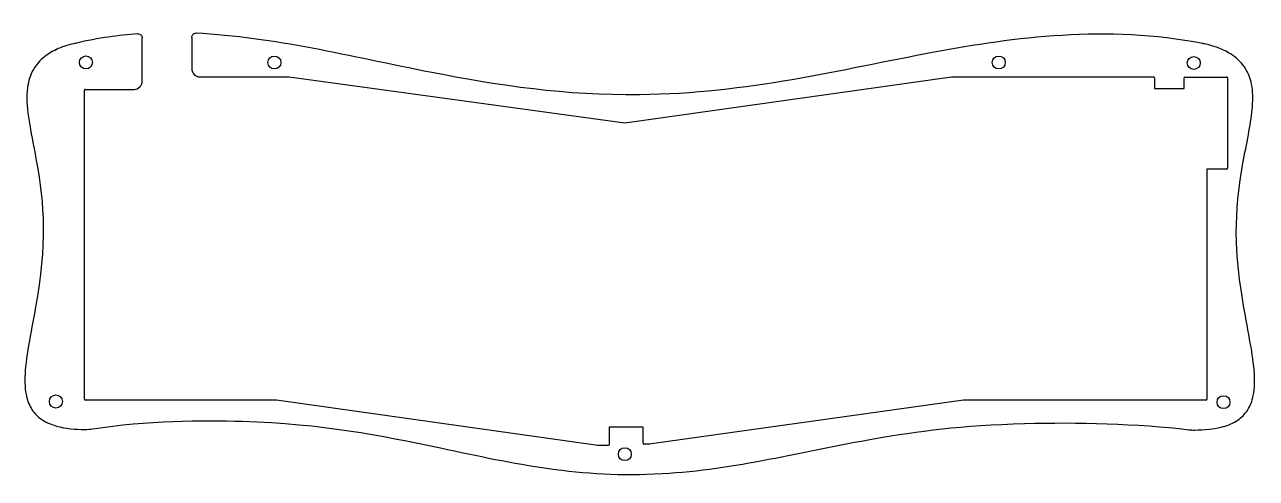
# Model space of a CAD drawing. Header units: millimetres. Extents: x -149 to 149, y -55 to 55.
import ezdxf

# ---------------------------------------------------------------- set-up
doc = ezdxf.new("R2010")
doc.units = ezdxf.units.MM
doc.layers.get('0').update_dxf_attribs({"linetype": 'CONTINUOUS'})

msp = doc.modelspace()

# ---------------------------------------------------------------- linework, layer by layer
for p, q in [((-120.86, 41.28), (-120.86, 51.74)), ((-108.86, 51.88), (-108.86, 44.32)), ((-106.86, 42.32), (-85.23, 42.32)), ((-85.21, 42.32), (-3.8, 31.2)), ((-3.8, 31.2), (75.41, 42.31)), ((75.44, 42.32), (124.47, 42.31)), ((124.67, 42.11), (124.67, 39.49)), ((131.86, 39.49), (131.86, 42.08)), ((132.06, 42.28), (142.21, 42.28)), ((142.41, 42.08), (142.41, 20.18)), ((-134.89, -35.82), (-134.89, 39.08)), ((-134.69, 39.28), (-122.86, 39.28)), ((124.67, 39.49), (131.86, 39.49)), ((142.21, 19.98), (137.41, 19.98)), ((137.41, 19.98), (137.41, -35.82)), ((-88.32, -36.02), (-134.69, -36.02)), ((-10.38, -47.02), (-88.32, -36.02)), ((78.34, -36.02), (2.07, -46.65)), ((137.21, -36.02), (78.34, -36.02)), ((0.61, -42.54), (-7.59, -42.54)), ((-7.59, -42.54), (-7.59, -46.82)), ((0.61, -46.45), (0.61, -42.54)), ((-7.79, -47.02), (-10.35, -47.02)), ((2.04, -46.65), (0.81, -46.65))]:
    msp.add_line(p, q)
for centre, radius in [((-134.51, 45.82), 1.58), ((-88.81, 45.8), 1.57), ((86.91, 45.8), 1.57), ((134.21, 45.68), 1.57), ((-141.81, -36.35), 1.58), ((141.42, -36.51), 1.57), ((-3.8, -49.11), 1.57)]:
    msp.add_circle(centre, radius)
for centre, radius, start, end in [((-139.69, 62.71), 12.53, 282.5209, 283.1797), ((133.55, 36.14), 14.53, 77.142, 78.8313), ((-106.86, 44.32), 2, 180, 270), ((-85.23, 42.12), 0.2, 82.2272, 90), ((75.44, 42.12), 0.2, 89.9978, 97.9843), ((124.47, 42.11), 0.2, 0, 89.9978), ((132.06, 42.08), 0.2, 90, 179.9978), ((142.21, 42.08), 0.2, 0, 90), ((-134.69, 39.08), 0.2, 90, 180), ((-122.86, 41.28), 2, -90, 0), ((142.21, 20.18), 0.2, -90, 0), ((-134.69, -35.82), 0.2, 180, 270), ((137.21, -35.82), 0.2, -90, 0), ((-134.56, -32.64), 10.47, 268.6188, 279.2106), ((134.27, -32.79), 10.47, 263.17, 270.935), ((-10.35, -46.82), 0.2, 261.9683, 270), ((-7.79, -46.82), 0.2, -90, 0), ((0.81, -46.45), 0.2, 180, 270), ((2.04, -46.45), 0.2, 270, 277.9356)]:
    msp.add_arc(centre, radius, start, end)
for points, knots in [([(136.37, 50.39), (113.2, 54.96), (90.37, 51.82), (71.27, 48.28), (48.22, 44), (26.13, 38.27), (-0.2, 37.97), (-18.2, 37.77), (-34.15, 40.15), (-50.59, 43.36), (-70.5, 47.26), (-89.09, 51.99), (-107.82, 52.88)], [-22.636086, -22.636086, -22.636086, -22.636086, -17.043719, -17.043719, -17.043719, -10.295633, -10.295633, -10.295633, -5.683039, -5.683039, -5.683039, -0.100084, -0.100084, -0.100084, -0.100084]), ([(-121.94, 52.74), (-124.31, 52.57), (-126.68, 52.32), (-129.04, 51.97), (-131.66, 51.6), (-134.26, 51.11), (-136.83, 50.51)], [-1.492539, -1.492539, -1.492539, -1.492539, -0.784317, -0.784317, -0.784317, 0, 0, 0, 0]), ([(-121.94, 52.74), (-121.81, 52.75), (-121.68, 52.74), (-121.43, 52.65), (-121.31, 52.59), (-121.11, 52.42), (-121.03, 52.32), (-120.94, 52.13), (-120.91, 52.06), (-120.87, 51.9), (-120.86, 51.82), (-120.86, 51.74)], [0, 0, 0, 0, 0.0390644, 0.0390644, 0.0781289, 0.0781289, 0.1171933, 0.1171933, 0.1409622, 0.1409622, 0.164731, 0.164731, 0.164731, 0.164731]), ([(-108.86, 51.88), (-108.86, 52.01), (-108.84, 52.14), (-108.74, 52.38), (-108.67, 52.49), (-108.48, 52.68), (-108.37, 52.75), (-108.19, 52.83), (-108.11, 52.85), (-107.97, 52.88), (-107.89, 52.88), (-107.82, 52.88)], [0, 0, 0, 0, 0.0390644, 0.0390644, 0.0781289, 0.0781289, 0.1171933, 0.1171933, 0.1397114, 0.1397114, 0.1622294, 0.1622294, 0.1622294, 0.1622294]), ([(-136.97, 50.47), (-138.4, 50.16), (-139.85, 49.74), (-141.23, 49.15), (-142.4, 48.64), (-143.54, 48.01), (-144.57, 47.2), (-145.65, 46.35), (-146.56, 45.33), (-147.25, 44.12), (-148.04, 42.75), (-148.47, 41.27), (-148.68, 39.76), (-149.28, 35.36), (-148.11, 30.24), (-146.95, 24.13), (-144.83, 12.92), (-143.88, 4.09), (-146.29, -10.83), (-147.4, -17.71), (-148.84, -23.8), (-149.23, -28.85), (-149.39, -30.91), (-149.38, -32.86), (-149.04, -34.64), (-148.82, -35.78), (-148.44, -36.9), (-147.83, -37.95), (-147.25, -38.93), (-146.49, -39.77), (-145.58, -40.45), (-144.56, -41.21), (-143.28, -41.84), (-141.67, -42.3), (-139.45, -42.92), (-137.02, -43.11), (-134.81, -43.11)], [-12.764905, -12.764905, -12.764905, -12.764905, -12.070232, -12.070232, -12.070232, -11.479019, -11.479019, -11.479019, -10.86335, -10.86335, -10.86335, -10.164392, -10.164392, -10.164392, -8.132024, -8.132024, -8.132024, -4.402639, -4.402639, -4.402639, -2.684289, -2.684289, -2.684289, -1.983873, -1.983873, -1.983873, -1.539229, -1.539229, -1.539229, -1.11833, -1.11833, -1.11833, -0.647671, -0.647671, -0.647671, -0.001157, -0.001157, -0.001157, -0.001157]), ([(134.44, -43.26), (136.68, -43.26), (139.14, -43.07), (141.38, -42.43), (142.59, -42.08), (143.8, -41.58), (144.89, -40.83), (145.8, -40.21), (146.58, -39.43), (147.2, -38.5), (147.94, -37.39), (148.37, -36.17), (148.63, -34.92), (149.39, -31.19), (148.71, -26.57), (147.75, -21.17), (147.24, -18.3), (146.64, -15.22), (146.1, -11.96), (143.68, 2.58), (144.25, 11.33), (146.46, 23.11), (147.36, 27.91), (148.3, 32.12), (148.49, 35.85), (148.59, 37.68), (148.51, 39.44), (148.09, 41.11), (147.78, 42.4), (147.25, 43.63), (146.48, 44.75), (145.61, 46), (144.5, 46.99), (143.26, 47.79), (141.71, 48.78), (139.66, 49.67), (136.79, 50.3)], [-13.651095, -13.651095, -13.651095, -13.651095, -12.615768, -12.615768, -12.615768, -12.057239, -12.057239, -12.057239, -11.592641, -11.592641, -11.592641, -11.038313, -11.038313, -11.038313, -9.373756, -9.373756, -9.373756, -8.489784, -8.489784, -8.489784, -4.54647, -4.54647, -4.54647, -2.939303, -2.939303, -2.939303, -2.150051, -2.150051, -2.150051, -1.536194, -1.536194, -1.536194, -0.853016, -0.853016, -0.853016, -0.00037, -0.00037, -0.00037, -0.00037]), ([(-132.88, -42.98), (-120.05, -40.9), (-105.85, -40.85), (-96.64, -41.14), (-76.95, -41.75), (-63.33, -44.48), (-48.48, -47.61), (-30.34, -51.45), (-14.65, -54.96), (5.26, -53.82), (23.03, -52.79), (39.15, -48.45), (56.9, -45.33), (67.05, -43.55), (77.97, -42.1), (93.18, -41.68), (105.84, -41.32), (120.64, -41.7), (133.02, -43.18)], [-35.689297, -35.689297, -35.689297, -35.689297, -32.297636, -32.297636, -32.297636, -25.050033, -25.050033, -25.050033, -16.192483, -16.192483, -16.192483, -8.286356, -8.286356, -8.286356, -3.764229, -3.764229, -3.764229, 0, 0, 0, 0])]:
    msp.add_open_spline(points, degree=3, knots=knots)

doc.saveas('drawing.dxf')
